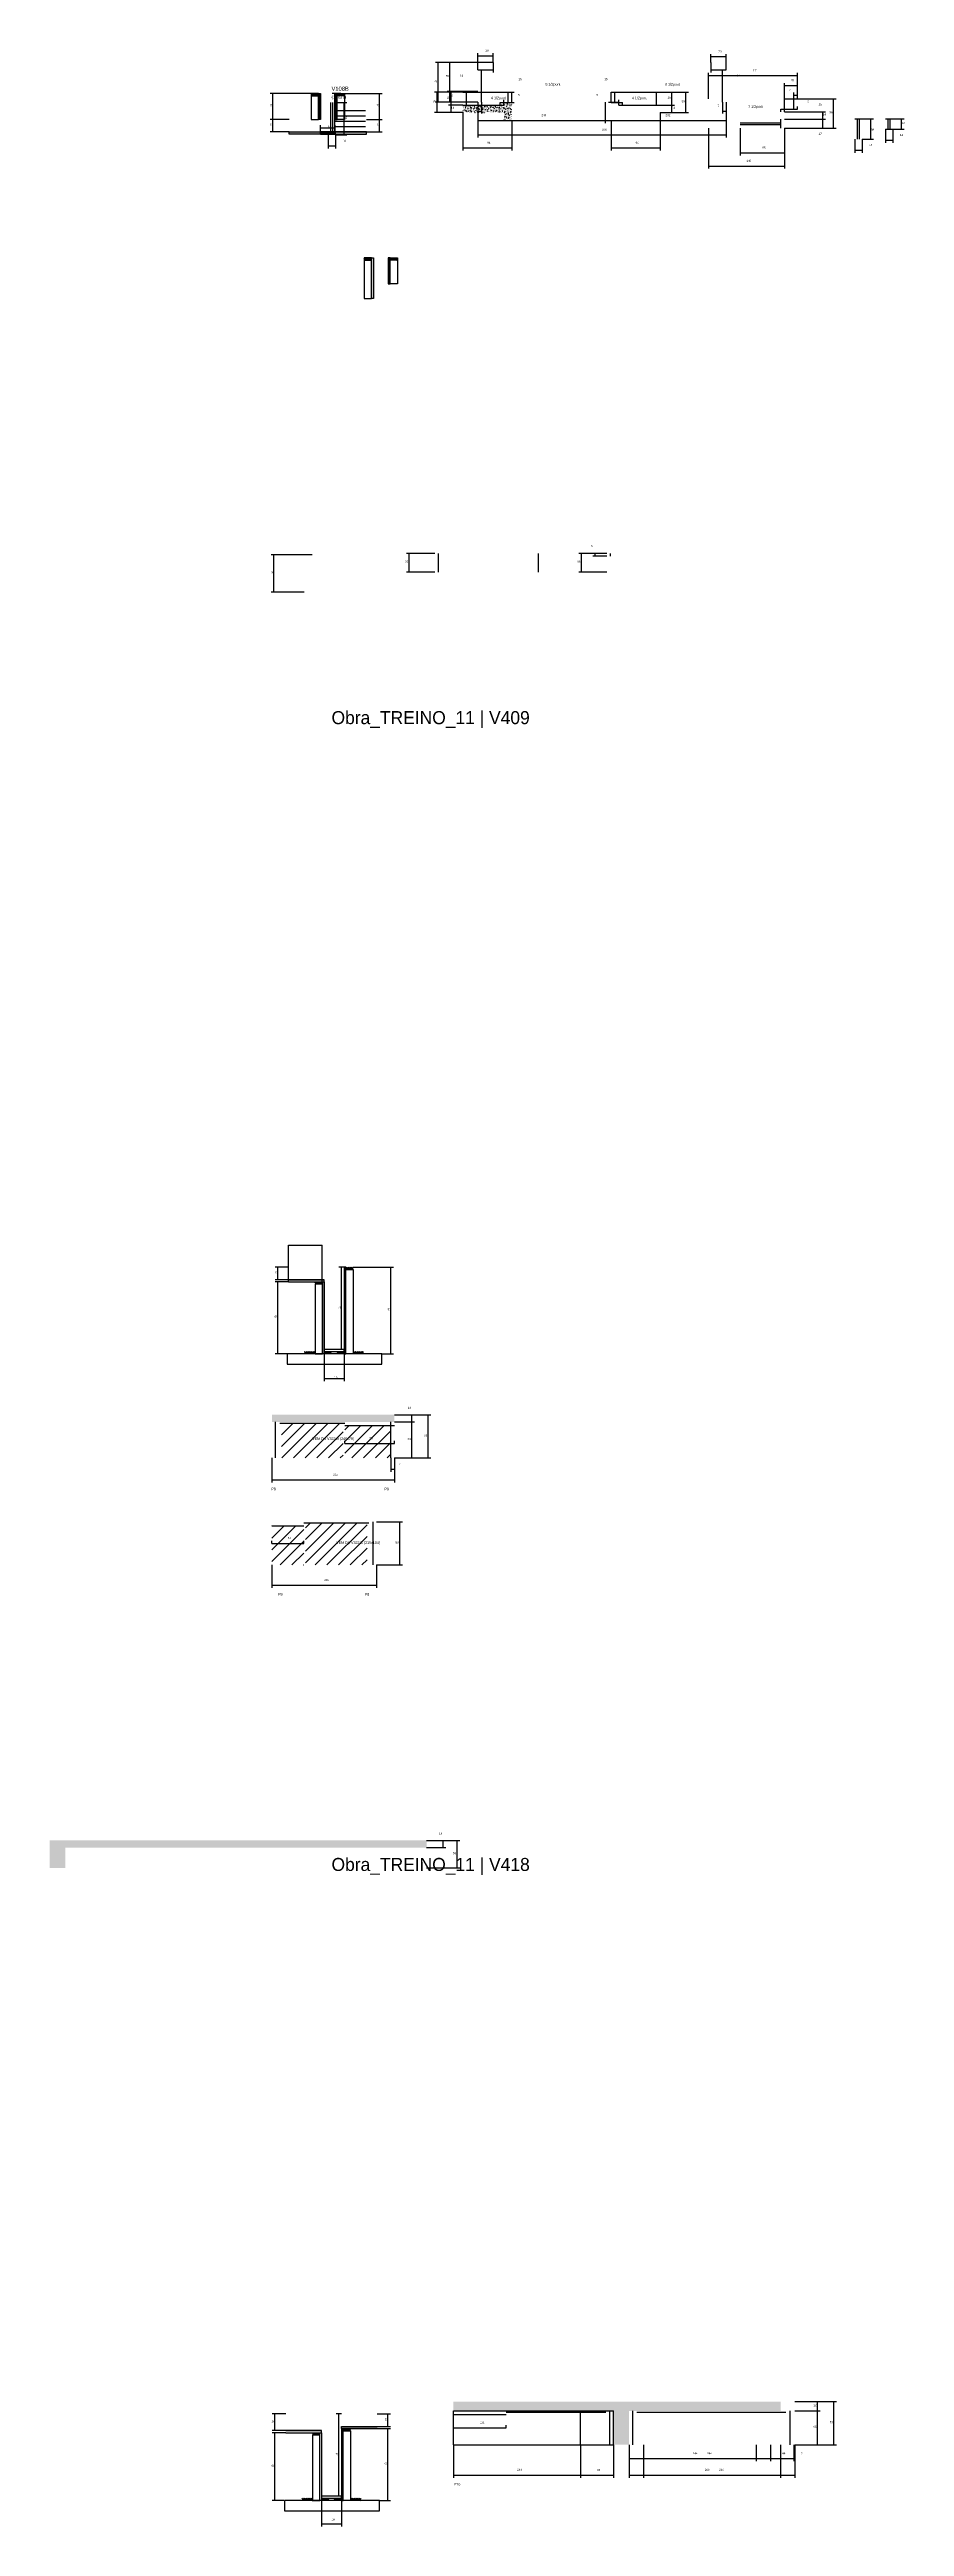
# Model space of a CAD drawing. Header units: metres. Extents: x -2848 to 22762, y -49062 to 1016.
# Drawn here: x 4259 to 5899, y -48668 to -43916 of the extents above; entities that cross this region are included whole.
import ezdxf

# ---------------------------------------------------------------- set-up
doc = ezdxf.new("R2010")
doc.units = ezdxf.units.M
for name, color, linetype in [('COTA', 4, 'Continuous'), ('Cota Seção (2x)', 4, 'Continuous'), ('Hachura', 253, 'Continuous'), ('LABEL_ID', 3, 'Continuous'), ('Madeira', 126, 'Continuous'), ('NOMENCLATURA', 7, 'Continuous'), ('Painéis', 200, 'Continuous'), ('SARR_2.2x10', 40, 'Continuous'), ('SARR_2.2x7', 40, 'Continuous'), ('SARR_3.5x7', 81, 'Continuous'), ('SARR_EDITAR', 141, 'Continuous'), ('Texto Seção', 7, 'Continuous')]:
    doc.layers.add(name, color=color, linetype=linetype)

msp = doc.modelspace()

# ---------------------------------------------------------------- hatches: boundary and pattern name
at = {"layer": 'COTA'}
h = msp.add_hatch(dxfattribs=at)
h.set_pattern_fill('AR-CONC', scale=0.03)
h.paths.add_polyline_path([(5145.7, -44053.5), (5145.7, -44017.5), (5130.7, -44017.5), (5130.7, -44022.5), (5051.7, -44022.5), (5051.7, -44036.5), (5130.7, -44036.5), (5130.7, -44053.5)])
h = msp.add_hatch(dxfattribs=at)
h.set_pattern_fill('AR-CONC', scale=0.03)
h.paths.add_polyline_path([(4920.6, -46548.7), (4920.6, -46534.7), (4685.6, -46534.7), (4685.6, -46548.7)])
h = msp.add_hatch(dxfattribs=at)
h.set_pattern_fill('AR-CONC', scale=0.03)
h.paths.add_polyline_path([(4259, -47404.3), (4289, -47404.3), (4289, -47365.3), (4982.5, -47365.3), (4982.5, -47351.3), (4259, -47351.3)])
h = msp.add_hatch(dxfattribs=at)
h.set_pattern_fill('AR-CONC', scale=0.03)
h.paths.add_polyline_path([(5341, -48510.9), (5371, -48510.9), (5371, -48445.9), (5661.5, -48445.9), (5661.5, -48427.9), (5034, -48427.9), (5034, -48445.9), (5341, -48445.9)])
at = {"layer": 'Hachura'}
h = msp.add_hatch(dxfattribs=at)
h.set_pattern_fill('ANSI31', scale=0.5)
h.paths.add_polyline_path([(4774.8, -44004.4), (4774.8, -44000), (4774.8, -44000), (4760.8, -44000), (4760.8, -44000), (4760.8, -44004.4), (4760.8, -44004.4), (4774.8, -44004.4)])
h = msp.add_hatch(color=8, dxfattribs=at)
h.dxf.hatch_style = 1
h.paths.add_polyline_path([(4778.8, -44000), (4774.8, -44000), (4774.8, -44050), (4778.8, -44050)])
h = msp.add_hatch(color=8, dxfattribs=at)
h.dxf.hatch_style = 1
h.paths.add_polyline_path([(4810.8, -44000), (4806.8, -44000), (4806.8, -44050), (4810.8, -44050)])
h = msp.add_hatch(dxfattribs=at)
h.set_pattern_fill('ANSI31', scale=0.5)
h.paths.add_polyline_path([(4810.8, -44004.4), (4810.8, -44000), (4810.8, -44000), (4824.8, -44000), (4824.8, -44000), (4824.8, -44004.4), (4824.8, -44004.4), (4810.8, -44004.4)])
h = msp.add_hatch(color=8, dxfattribs=at)
h.dxf.hatch_style = 1
h.paths.add_polyline_path([(4718.8, -44078), (4718.8, -44074), (4718.8, -44074), (4778.8, -44074), (4778.8, -44074), (4778.8, -44078), (4778.8, -44078), (4718.8, -44078)])
h = msp.add_hatch(color=8, dxfattribs=at)
h.dxf.hatch_style = 1
h.paths.add_polyline_path([(4806.8, -44078), (4806.8, -44074), (4806.8, -44074), (4778.8, -44074), (4778.8, -44074), (4778.8, -44078), (4778.8, -44078), (4806.8, -44078)])
h = msp.add_hatch(color=8, dxfattribs=at)
h.dxf.hatch_style = 1
h.paths.add_polyline_path([(4866.8, -44078), (4866.8, -44074), (4866.8, -44074), (4806.8, -44074), (4806.8, -44074), (4806.8, -44078), (4806.8, -44078), (4866.8, -44078)])
h = msp.add_hatch(dxfattribs=at)
h.set_pattern_fill('ANSI31', scale=0.5)
h.paths.add_polyline_path([(4876.5, -44319.9), (4876.5, -44315.5), (4876.5, -44315.5), (4862.5, -44315.5), (4862.5, -44315.5), (4862.5, -44319.9), (4862.5, -44319.9), (4876.5, -44319.9)])
h = msp.add_hatch(color=8, dxfattribs=at)
h.dxf.hatch_style = 1
h.paths.add_polyline_path([(4880.5, -44315.5), (4876.5, -44315.5), (4876.5, -44315.5), (4876.5, -44393.5), (4876.5, -44393.5), (4880.5, -44393.5), (4880.5, -44393.5), (4880.5, -44315.5)])
h = msp.add_hatch(color=8, dxfattribs=at)
h.dxf.hatch_style = 1
h.paths.add_polyline_path([(4912.5, -44315.5), (4908.5, -44315.5), (4908.5, -44365.5), (4912.5, -44365.5)])
h = msp.add_hatch(dxfattribs=at)
h.set_pattern_fill('ANSI31', scale=0.5)
h.paths.add_polyline_path([(4912.5, -44319.9), (4912.5, -44315.5), (4912.5, -44315.5), (4926.5, -44315.5), (4926.5, -44315.5), (4926.5, -44319.9), (4926.5, -44319.9), (4912.5, -44319.9)])
h = msp.add_hatch(dxfattribs=at)
h.set_pattern_fill('ANSI31', scale=5)
h.paths.add_polyline_path([(4822.1, -46617.7), (4822.1, -46550.9), (4704.1, -46550.9), (4704.1, -46617.7)])
h = msp.add_hatch(dxfattribs=at)
h.set_pattern_fill('ANSI31', scale=5)
h.paths.add_polyline_path([(4913.6, -46617.7), (4913.6, -46555.7), (4825.6, -46555.7), (4825.6, -46617.7)])
h = msp.add_hatch(dxfattribs=at)
h.set_pattern_fill('ANSI31', scale=5)
h.paths.add_polyline_path([(4746.6, -46823), (4746.6, -46748), (4685.6, -46748), (4685.6, -46823)])
h = msp.add_hatch(dxfattribs=at)
h.set_pattern_fill('ANSI31', scale=5)
h.paths.add_polyline_path([(4868.1, -46823), (4868.1, -46742.2), (4750.1, -46742.2), (4750.1, -46823)])
at = {"layer": 'SARR_2.2x10'}
h = msp.add_hatch(dxfattribs=at)
h.set_pattern_fill('ANSI31', scale=0.5)
h.paths.add_polyline_path([(4748.4, -46413.3), (4748.4, -46417.7), (4768.4, -46417.7), (4768.4, -46413.3)])
h = msp.add_hatch(dxfattribs=at)
h.set_pattern_fill('ANSI31', scale=0.5)
h.paths.add_polyline_path([(4841.6, -46413.3), (4841.6, -46417.7), (4861.6, -46417.7), (4861.6, -46413.3)])
h = msp.add_hatch(dxfattribs=at)
h.set_pattern_fill('ANSI31', scale=0.5)
h.paths.add_polyline_path([(4743.4, -48613.3), (4743.4, -48617.7), (4763.4, -48617.7), (4763.4, -48613.3)])
h = msp.add_hatch(dxfattribs=at)
h.set_pattern_fill('ANSI31', scale=0.5)
h.paths.add_polyline_path([(4836.6, -48613.3), (4836.6, -48617.7), (4856.6, -48617.7), (4856.6, -48613.3)])
at = {"layer": 'SARR_2.2x7'}
h = msp.add_hatch(dxfattribs=at)
h.set_pattern_fill('ANSI31', scale=0.5)
h.paths.add_polyline_path([(4782.4, -46279.7), (4782.4, -46284.1), (4768.4, -46284.1), (4768.4, -46279.7)])
h = msp.add_hatch(dxfattribs=at)
h.set_pattern_fill('ANSI31', scale=0.5)
h.paths.add_polyline_path([(4827.6, -46251.7), (4827.6, -46256.1), (4841.6, -46256.1), (4841.6, -46251.7)])
h = msp.add_hatch(dxfattribs=at)
h.set_pattern_fill('ANSI31', scale=0.5)
h.paths.add_polyline_path([(4800, -46417.7), (4800, -46413.3), (4800, -46413.3), (4786, -46413.3), (4786, -46413.3), (4786, -46417.7), (4786, -46417.7), (4800, -46417.7)])
h = msp.add_hatch(dxfattribs=at)
h.set_pattern_fill('ANSI31', scale=0.5)
h.paths.add_polyline_path([(4810, -46413.3), (4810, -46417.7), (4810, -46417.7), (4824, -46417.7), (4824, -46417.7), (4824, -46413.3), (4824, -46413.3), (4810, -46413.3)])
h = msp.add_hatch(dxfattribs=at)
h.set_pattern_fill('ANSI31', scale=0.5)
h.paths.add_polyline_path([(4777.4, -48487.7), (4777.4, -48492.1), (4763.4, -48492.1), (4763.4, -48487.7)])
h = msp.add_hatch(dxfattribs=at)
h.set_pattern_fill('ANSI31', scale=0.5)
h.paths.add_polyline_path([(4822.6, -48479.7), (4822.6, -48484.1), (4836.6, -48484.1), (4836.6, -48479.7)])
h = msp.add_hatch(dxfattribs=at)
h.set_pattern_fill('ANSI31', scale=0.5)
h.paths.add_polyline_path([(4795, -48617.7), (4795, -48613.3), (4795, -48613.3), (4781, -48613.3), (4781, -48613.3), (4781, -48617.7), (4781, -48617.7), (4795, -48617.7)])
h = msp.add_hatch(dxfattribs=at)
h.set_pattern_fill('ANSI31', scale=0.5)
h.paths.add_polyline_path([(4805, -48617.7), (4805, -48613.3), (4805, -48613.3), (4819, -48613.3), (4819, -48613.3), (4819, -48617.7), (4819, -48617.7), (4805, -48617.7)])

# ---------------------------------------------------------------- linework, layer by layer
at = {"layer": 'COTA'}
for p, q in [((5109.9, -43940.6), (4999.6, -43940.6)), ((5004.6, -44016.6), (5004.6, -43940.6)), ((5109.9, -43940.6), (5022, -43940.6)), ((5027, -43996.6), (5027, -43940.6)), ((5080.9, -43954.6), (5080.9, -43922.9)), ((5080.9, -43927.9), (5109.9, -43927.9)), ((5080.9, -43954.6), (5080.9, -43949.6)), ((5109.9, -43940.6), (5109.9, -43922.9)), ((5109.9, -43940.6), (5109.9, -43959.6)), ((5527.9, -43940.6), (5527.9, -43924.4)), ((5527.9, -43929.4), (5556.9, -43929.4)), ((5527.9, -43940.6), (5527.9, -43959.6)), ((5556.9, -43954.6), (5556.9, -43924.4)), ((5556.9, -43954.6), (5556.9, -43949.6)), ((4760.8, -44000), (4682.3, -44000)), ((4687.3, -44050), (4687.3, -44000)), ((4824.8, -44000), (4897.1, -44000)), ((4892.1, -44050), (4892.1, -44000)), ((5051.7, -43997.5), (4997.5, -43997.5)), ((5002.5, -44036.5), (5002.5, -43997.5)), ((5080.9, -43996.6), (5022, -43996.6)), ((5080.9, -43996.6), (5022, -43996.6)), ((5051.7, -43997.5), (5024.3, -43997.5)), ((5027, -44016.6), (5027, -43996.6)), ((5029.3, -44022.5), (5029.3, -43997.5)), ((5080.9, -43954.6), (5109.9, -43954.6)), ((5145.7, -44017.5), (5145.7, -43997.5)), ((5145.7, -43997.5), (5150.7, -43997.5)), ((5336.5, -44017.5), (5336.5, -43997.5)), ((5336.5, -43997.5), (5341.5, -43997.5)), ((5430.5, -43997.5), (5457.9, -43997.5)), ((5430.5, -43997.5), (5484.7, -43997.5)), ((5452.9, -44022.5), (5452.9, -43997.5)), ((5479.7, -44036.5), (5479.7, -43997.5)), ((5523, -44010.4), (5523, -43960.8)), ((5523, -43965.8), (5694, -43965.8)), ((5527.9, -43954.6), (5556.9, -43954.6)), ((5669, -44030.4), (5669, -43980.1)), ((5669, -43985.1), (5694, -43985.1)), ((5687, -44010.4), (5687, -43998.4)), ((5694, -44010.4), (5694, -43960.8)), ((5694, -44010.4), (5694, -43980.1)), ((5694, -44010.4), (5694, -43998.4)), ((4807.6, -44017.4), (4829.1, -44017.4)), ((4824.1, -44079.4), (4824.1, -44017.4)), ((5051.7, -44036.5), (4997.5, -44036.5)), ((5080.9, -44016.6), (4999.6, -44016.6)), ((5080.9, -44016.6), (5022, -44016.6)), ((5051.7, -44022.5), (5024.3, -44022.5)), ((5051.7, -44022.5), (5024.3, -44022.5)), ((5051.7, -44036.5), (5024.3, -44036.5)), ((5029.3, -44036.5), (5029.3, -44022.5)), ((5051.7, -44036.5), (5051.7, -44109.4)), ((5080.9, -44016.6), (5080.9, -44056.8)), ((5080.9, -44016.6), (5080.9, -44084.5)), ((5080.9, -44016.6), (5080.9, -44038.8)), ((5080.9, -44033.8), (5087.9, -44033.8)), ((5087.9, -44016.6), (5087.9, -44038.8)), ((5130.7, -44022.5), (5130.7, -44012.5)), ((5130.7, -44017.5), (5145.7, -44017.5)), ((5130.7, -44017.5), (5150.7, -44017.5)), ((5145.7, -44017.5), (5145.7, -44012.5)), ((5324.9, -44016.6), (5324.9, -44056.8)), ((5324.9, -44016.6), (5324.9, -44056.8)), ((5351.5, -44017.5), (5331.5, -44017.5)), ((5336.5, -44017.5), (5336.5, -44012.5)), ((5336.5, -44017.5), (5351.5, -44017.5)), ((5351.5, -44022.5), (5351.5, -44012.5)), ((5430.5, -44022.5), (5457.9, -44022.5)), ((5430.5, -44022.5), (5457.9, -44022.5)), ((5430.5, -44036.5), (5457.9, -44036.5)), ((5430.5, -44036.5), (5484.7, -44036.5)), ((5430.5, -44036.5), (5430.5, -44109.4)), ((5452.9, -44036.5), (5452.9, -44022.5)), ((5549.9, -44016.6), (5549.9, -44038.8)), ((5549.9, -44033.8), (5556.9, -44033.8)), ((5556.9, -44016.6), (5556.9, -44084.5)), ((5556.9, -44016.6), (5556.9, -44056.8)), ((5556.9, -44016.6), (5556.9, -44038.8)), ((5669, -44035.4), (5669, -44005.4)), ((5669, -44010.4), (5694, -44010.4)), ((5669, -44035.4), (5669, -44025.4)), ((5669, -44030.4), (5694, -44030.4)), ((5669, -44035.4), (5747.5, -44035.4)), ((5687, -44003.4), (5694, -44003.4)), ((5694, -44010.4), (5694, -44005.4)), ((5694, -44010.4), (5768.4, -44010.4)), ((5694, -44030.4), (5694, -44025.4)), ((5742.5, -44049.4), (5742.5, -44035.4)), ((5763.4, -44066.4), (5763.4, -44010.4)), ((4718.8, -44050), (4682.3, -44050)), ((4718.8, -44050), (4682.3, -44050)), ((4718.8, -44074), (4682.3, -44074)), ((4687.3, -44074), (4687.3, -44050)), ((4793.6, -44079.4), (4793.6, -44105.7)), ((4807.6, -44079.4), (4829.1, -44079.4)), ((4807.6, -44079.4), (4807.6, -44105.7)), ((4866.8, -44050), (4897.1, -44050)), ((4866.8, -44050), (4897.1, -44050)), ((4866.8, -44074), (4897.1, -44074)), ((4892.1, -44074), (4892.1, -44050)), ((5080.9, -44051.8), (5324.9, -44051.8)), ((5080.9, -44079.5), (5556.9, -44079.5)), ((5145.7, -44053.5), (5145.7, -44109.4)), ((5324.9, -44051.8), (5556.9, -44051.8)), ((5336.5, -44053.5), (5336.5, -44109.4)), ((5523, -44066.4), (5523, -44144.3)), ((5584, -44066.4), (5584, -44119.2)), ((5669, -44049.4), (5747.5, -44049.4)), ((5669, -44049.4), (5747.5, -44049.4)), ((5669, -44066.4), (5669, -44119.2)), ((5669, -44066.4), (5669, -44144.3)), ((5669, -44066.4), (5747.5, -44066.4)), ((5669, -44066.4), (5768.4, -44066.4)), ((5742.5, -44066.4), (5742.5, -44049.4)), ((5804.1, -44087.6), (5804.1, -44113.8)), ((5818.1, -44048.6), (5839.7, -44048.6)), ((5818.1, -44087.6), (5839.7, -44087.6)), ((5818.1, -44087.6), (5818.1, -44113.8)), ((5834.7, -44087.6), (5834.7, -44048.6)), ((5863, -44068.6), (5863, -44094.8)), ((5863, -44089.8), (5877, -44089.8)), ((5877, -44048.6), (5898.5, -44048.6)), ((5877, -44068.6), (5898.5, -44068.6)), ((5877, -44068.6), (5877, -44094.8)), ((5893.5, -44068.6), (5893.5, -44048.6)), ((4793.6, -44100.7), (4807.6, -44100.7)), ((5051.7, -44104.4), (5145.7, -44104.4)), ((5336.5, -44104.4), (5430.5, -44104.4)), ((5523, -44139.3), (5669, -44139.3)), ((5584, -44114.2), (5669, -44114.2)), ((5804.1, -44108.8), (5818.1, -44108.8)), ((4762.9, -44885), (4684.4, -44885)), ((4689.4, -44957), (4689.4, -44885)), ((4998.3, -44882.5), (4944.1, -44882.5)), ((4949.1, -44918.5), (4949.1, -44882.5)), ((5328.5, -44882.5), (5274.3, -44882.5)), ((5279.3, -44918.5), (5279.3, -44882.5)), ((5328.5, -44882.5), (5301.1, -44882.5)), ((5328.5, -44887.5), (5301.1, -44887.5)), ((5306.1, -44887.5), (5306.1, -44882.5)), ((4998.3, -44918.5), (4944.1, -44918.5)), ((5328.5, -44918.5), (5274.3, -44918.5)), ((4747.3, -44957), (4684.4, -44957)), ((4717.3, -46251.7), (4691.9, -46251.7)), ((4717.3, -46275.7), (4691.9, -46275.7)), ((4717.3, -46279.7), (4691.9, -46279.7)), ((4696.9, -46275.7), (4696.9, -46251.7)), ((4696.9, -46417.7), (4696.9, -46279.7)), ((4824, -46251.7), (4813.9, -46251.7)), ((4818.9, -46409.7), (4818.9, -46251.7)), ((4841.6, -46251.7), (4918.9, -46251.7)), ((4913.9, -46417.7), (4913.9, -46251.7)), ((4714.9, -46417.7), (4691.9, -46417.7)), ((4786, -46417.7), (4786, -46470.2)), ((4824, -46409.7), (4813.9, -46409.7)), ((4824, -46417.7), (4824, -46470.2)), ((4896.8, -46417.7), (4918.9, -46417.7)), ((4786, -46465.2), (4824, -46465.2)), ((4920.6, -46534.7), (4959.2, -46534.7)), ((4920.6, -46534.7), (4990.7, -46534.7)), ((4920.6, -46548.7), (4959.2, -46548.7)), ((4920.6, -46548.7), (4959.2, -46548.7)), ((4954.2, -46548.7), (4954.2, -46534.7)), ((4954.2, -46617.7), (4954.2, -46548.7)), ((4985.7, -46617.7), (4985.7, -46534.7)), ((4825.6, -46589.9), (4825.6, -46584.9)), ((4825.6, -46589.9), (4920.6, -46589.9)), ((4920.6, -46589.9), (4920.6, -46584.9)), ((4685.6, -46617.7), (4685.6, -46664.8)), ((4685.6, -46659.8), (4920.6, -46659.8)), ((4913.6, -46617.7), (4913.6, -46644.2)), ((4913.6, -46639.2), (4920.6, -46639.2)), ((4920.6, -46617.7), (4920.6, -46664.8)), ((4920.6, -46617.7), (4959.2, -46617.7)), ((4920.6, -46617.7), (4990.7, -46617.7)), ((4920.6, -46617.7), (4920.6, -46644.2)), ((4886.6, -46740), (4936.1, -46740)), ((4931.1, -46823), (4931.1, -46740)), ((4685.6, -46781.5), (4685.6, -46776.5)), ((4685.6, -46781.5), (4746.6, -46781.5)), ((4746.6, -46781.5), (4746.6, -46776.5)), ((4685.6, -46823), (4685.6, -46866.9)), ((4886.6, -46823), (4886.6, -46866.9)), ((4886.6, -46823), (4936.1, -46823)), ((4685.6, -46861.9), (4886.6, -46861.9)), ((4982.5, -47351.3), (5019.4, -47351.3)), ((4982.5, -47351.3), (5046, -47351.3)), ((4982.5, -47365.3), (5019.4, -47365.3)), ((5014.4, -47365.3), (5014.4, -47351.3)), ((5041, -47404.3), (5041, -47351.3)), ((4982.5, -47404.3), (5046, -47404.3)), ((4712.3, -48451.7), (4686.1, -48451.7)), ((4691.1, -48483.7), (4691.1, -48451.7)), ((4819, -48451.7), (4808.9, -48451.7)), ((4813.9, -48609.7), (4813.9, -48451.7)), ((4887.7, -48451.7), (4913.1, -48451.7)), ((4908.1, -48475.7), (4908.1, -48451.7)), ((5688.9, -48427.9), (5737.6, -48427.9)), ((5688.9, -48427.9), (5769, -48427.9)), ((5688.9, -48445.9), (5737.6, -48445.9)), ((5688.9, -48445.9), (5737.6, -48445.9)), ((5732.6, -48445.9), (5732.6, -48427.9)), ((5732.6, -48510.9), (5732.6, -48445.9)), ((5764, -48510.9), (5764, -48427.9)), ((4712.3, -48483.7), (4686.1, -48483.7)), ((4712.3, -48487.7), (4686.1, -48487.7)), ((4691.1, -48617.7), (4691.1, -48487.7)), ((4887.7, -48475.7), (4913.1, -48475.7)), ((4887.7, -48479.7), (4913.1, -48479.7)), ((4908.1, -48617.7), (4908.1, -48479.7)), ((5034, -48478.4), (5034, -48473.4)), ((5034, -48478.4), (5135, -48478.4)), ((5034, -48510.9), (5034, -48574)), ((5135, -48478.4), (5135, -48473.4)), ((5278, -48510.9), (5278, -48574)), ((5278, -48510.9), (5278, -48574)), ((5341, -48510.9), (5341, -48574)), ((5371, -48510.9), (5371, -48574)), ((5371, -48510.9), (5371, -48542.4)), ((5398.4, -48510.9), (5398.4, -48574)), ((5398.4, -48510.9), (5398.4, -48542.4)), ((5615, -48510.9), (5615, -48542.4)), ((5642.4, -48510.9), (5642.4, -48542.4)), ((5642.4, -48510.9), (5642.4, -48542.4)), ((5661.5, -48510.9), (5661.5, -48574)), ((5686.9, -48510.9), (5686.9, -48542.4)), ((5686.9, -48510.9), (5686.9, -48542.4)), ((5688.9, -48510.9), (5688.9, -48574)), ((5688.9, -48510.9), (5688.9, -48542.4)), ((5688.9, -48510.9), (5737.6, -48510.9)), ((5688.9, -48510.9), (5769, -48510.9)), ((5371, -48537.4), (5615, -48537.4)), ((5398.4, -48537.4), (5642.4, -48537.4)), ((5642.4, -48537.4), (5686.9, -48537.4)), ((5686.9, -48537.4), (5688.9, -48537.4)), ((5034, -48569), (5278, -48569)), ((5278, -48569), (5341, -48569)), ((5371, -48569), (5661.5, -48569)), ((5398.4, -48569), (5688.9, -48569)), ((4708.2, -48617.7), (4686.1, -48617.7)), ((4781, -48617.7), (4781, -48667.5)), ((4819, -48609.7), (4808.9, -48609.7)), ((4819, -48617.7), (4819, -48667.5)), ((4891.8, -48617.7), (4913.1, -48617.7)), ((4781, -48662.5), (4819, -48662.5))]:
    msp.add_line(p, q, dxfattribs=at)
at = {"layer": 'Cota Seção (2x)'}
for p, q in [((4817.8, -44000), (4801.3, -44000)), ((4806.3, -44074), (4806.3, -44000)), ((4778.8, -44074), (4778.8, -44061)), ((4778.8, -44066), (4806.8, -44066)), ((4817.8, -44074), (4801.3, -44074)), ((4806.8, -44074), (4806.8, -44061))]:
    msp.add_line(p, q, dxfattribs=at)
at = {"layer": 'Madeira'}
for points in [[(4774.8, -44004.4), (4774.8, -44000), (4760.8, -44000), (4760.8, -44004.4)], [(4774.8, -44000), (4760.8, -44000), (4760.8, -44050), (4774.8, -44050)], [(4810.8, -44004.4), (4810.8, -44000), (4824.8, -44000), (4824.8, -44004.4)], [(4810.8, -44000), (4824.8, -44000), (4824.8, -44050), (4810.8, -44050)], [(4876.5, -44319.9), (4876.5, -44315.5), (4862.5, -44315.5), (4862.5, -44319.9)], [(4876.5, -44315.5), (4862.5, -44315.5), (4862.5, -44393.5), (4876.5, -44393.5)], [(4912.5, -44319.9), (4912.5, -44315.5), (4926.5, -44315.5), (4926.5, -44319.9)], [(4912.5, -44315.5), (4926.5, -44315.5), (4926.5, -44365.5), (4912.5, -44365.5)], [(4714.9, -46437.7), (4896.8, -46437.7), (4896.8, -46417.7), (4714.9, -46417.7)], [(4710, -48637.7), (4891.9, -48637.7), (4891.9, -48617.7), (4710, -48617.7)]]:
    msp.add_lwpolyline(points, close=True, dxfattribs=at)
at = {"layer": 'Painéis'}
for p, q in [((4778.8, -44050), (4778.8, -44000)), ((4806.8, -44050), (4806.8, -44000)), ((5051.7, -43997.5), (5145.7, -43997.5)), ((5336.5, -43997.5), (5430.5, -43997.5)), ((5051.7, -44022.5), (5130.7, -44022.5)), ((5130.7, -44017.5), (5145.7, -44017.5)), ((5336.5, -44017.5), (5351.5, -44017.5)), ((5351.5, -44022.5), (5430.5, -44022.5)), ((5669, -44030.4), (5694, -44030.4)), ((4718.8, -44074), (4778.8, -44074)), ((4718.8, -44078), (4718.8, -44074)), ((4778.8, -44074), (4806.8, -44074)), ((4778.8, -44078), (4778.8, -44074)), ((4806.8, -44074), (4866.8, -44074)), ((4806.8, -44078), (4806.8, -44074)), ((4866.8, -44078), (4866.8, -44074)), ((5804.1, -44048.6), (5818.1, -44048.6)), ((5863, -44048.6), (5877, -44048.6)), ((5863, -44068.6), (5877, -44068.6)), ((4717.3, -46209.7), (4781.9, -46209.7)), ((4717.3, -46279.7), (4717.3, -46209.7)), ((4781.9, -46279.7), (4781.9, -46209.7)), ((4717.3, -46275.7), (4786, -46275.7)), ((4717.3, -46279.7), (4786, -46279.7)), ((4717.3, -46279.7), (4781.9, -46279.7)), ((4782.4, -46417.7), (4782.4, -46279.7)), ((4786, -46279.7), (4786, -46275.7)), ((4786, -46417.7), (4786, -46279.7)), ((5034, -48445.9), (5341, -48445.9)), ((5034, -48510.9), (5034, -48445.9)), ((5278, -48510.9), (5278, -48445.9)), ((5341, -48510.9), (5341, -48445.9)), ((4712.3, -48483.7), (4781, -48483.7)), ((4712.3, -48487.7), (4781, -48487.7)), ((4819, -48475.7), (4887.7, -48475.7)), ((4819, -48479.7), (4887.7, -48479.7)), ((5034, -48510.9), (5341, -48510.9))]:
    msp.add_line(p, q, dxfattribs=at)
for points in [[(4774.8, -44000), (4778.8, -44000), (4778.8, -44050), (4774.8, -44050)], [(4810.8, -44000), (4806.8, -44000), (4806.8, -44050), (4810.8, -44050)], [(4718.8, -44078), (4718.8, -44074), (4778.8, -44074), (4778.8, -44078)], [(4806.8, -44078), (4806.8, -44074), (4778.8, -44074), (4778.8, -44078)], [(4866.8, -44078), (4866.8, -44074), (4806.8, -44074), (4806.8, -44078)], [(4876.5, -44315.5), (4880.5, -44315.5), (4880.5, -44393.5), (4876.5, -44393.5)], [(4912.5, -44315.5), (4908.5, -44315.5), (4908.5, -44365.5), (4912.5, -44365.5)], [(4782.4, -46417.7), (4782.4, -46279.7), (4786, -46279.7), (4786, -46417.7)], [(4827.6, -46417.7), (4827.6, -46251.7), (4824, -46251.7), (4824, -46417.7)], [(4824, -46409.7), (4786, -46409.7), (4786, -46413.3), (4824, -46413.3)], [(4777.4, -48617.7), (4777.4, -48487.7), (4781, -48487.7), (4781, -48617.7)], [(4822.6, -48617.7), (4822.6, -48479.7), (4819, -48479.7), (4819, -48617.7)], [(4819, -48609.7), (4781, -48609.7), (4781, -48613.3), (4819, -48613.3)]]:
    msp.add_lwpolyline(points, close=True, dxfattribs=at)
for points in [[(4717.3, -46279.7), (4786, -46279.7), (4786, -46275.7), (4717.3, -46275.7)], [(4712.3, -48487.7), (4781, -48487.7), (4781, -48483.7), (4712.3, -48483.7)], [(4887.7, -48479.7), (4819, -48479.7), (4819, -48475.7), (4887.7, -48475.7)]]:
    msp.add_lwpolyline(points, dxfattribs=at)
at = {"layer": 'SARR_2.2x7'}
for p, q in [((5058.7, -44022.5), (5058.7, -43997.5)), ((5087.9, -44016.6), (5087.9, -43954.6)), ((5138.7, -44017.5), (5138.7, -43997.5)), ((5343.5, -44017.5), (5343.5, -43997.5)), ((5423.5, -44022.5), (5423.5, -43997.5)), ((5549.9, -44016.6), (5549.9, -43954.6)), ((4807.5, -44032.8), (4865.5, -44032.8)), ((4807.5, -44043.1), (4865.5, -44043.1)), ((5123.7, -44022.5), (5123.7, -44017.5)), ((5123.7, -44017.5), (5130.7, -44017.5)), ((5351.5, -44017.5), (5358.5, -44017.5)), ((5358.5, -44022.5), (5358.5, -44017.5)), ((5662, -44035.4), (5662, -44030.4)), ((5662, -44030.4), (5669, -44030.4)), ((5687, -44030.4), (5687, -44010.4)), ((4807.5, -44053.4), (4865.5, -44053.4)), ((4807.5, -44063.7), (4865.5, -44063.7)), ((5584, -44056.4), (5662, -44056.4)), ((5584, -44059.4), (5662, -44059.4)), ((5662, -44066.4), (5662, -44049.4)), ((5005.3, -44918.5), (5005.3, -44882.5)), ((5197.3, -44918.5), (5197.3, -44882.5)), ((5335.5, -44887.5), (5335.5, -44882.5)), ((4692.6, -46617.7), (4692.6, -46548.7)), ((4700.6, -46550.9), (4825.6, -46550.9)), ((4825.6, -46555.7), (4920.6, -46555.7)), ((4913.6, -46617.7), (4913.6, -46548.7)), ((4685.6, -46748), (4746.6, -46748)), ((4746.6, -46742.2), (4871.6, -46742.2)), ((4879.6, -46823), (4879.6, -46740)), ((5034, -48452.9), (5135, -48452.9)), ((5135, -48448.1), (5278, -48448.1)), ((5278, -48448.1), (5326, -48448.1)), ((5334, -48510.9), (5334, -48445.9)), ((5378, -48510.9), (5378, -48445.9)), ((5386, -48448.1), (5644.5, -48448.1)), ((5413.4, -48448.1), (5671.9, -48448.1)), ((5679.9, -48510.9), (5679.9, -48445.9))]:
    msp.add_line(p, q, dxfattribs=at)
at = {"layer": 'SARR_3.5x7'}
for points in [[(4827.6, -46256.1), (4841.6, -46256.1), (4841.6, -46417.7), (4827.6, -46417.7)], [(4782.4, -46284.1), (4768.4, -46284.1), (4768.4, -46417.7), (4782.4, -46417.7)], [(4777.4, -48492.1), (4763.4, -48492.1), (4763.4, -48617.7), (4777.4, -48617.7)], [(4822.6, -48484.1), (4836.6, -48484.1), (4836.6, -48617.7), (4822.6, -48617.7)]]:
    msp.add_lwpolyline(points, close=True, dxfattribs=at)
at = {"layer": 'SARR_EDITAR'}
for p, q in [((4798.6, -44079.4), (4798.6, -44017.4)), ((4802.6, -44079.4), (4802.6, -44017.4)), ((5809.1, -44087.6), (5809.1, -44048.6)), ((5813.1, -44087.6), (5813.1, -44048.6)), ((5868, -44068.6), (5868, -44048.6)), ((5872, -44068.6), (5872, -44048.6))]:
    msp.add_line(p, q, dxfattribs=at)

# ---------------------------------------------------------------- texts
at = {"layer": 'COTA'}
for s, p in [('29', (5095.4, -43919.9)), ('29', (5542.4, -43921.4)), ('76', (4996.6, -43978.6)), ('56', (5019, -43968.6)), ('14', (5046.5, -43968)), ('15', (5158.8, -43974.7)), ('15', (5323.4, -43974.7)), ('14', (5577.2, -43968)), ('171', (5608.5, -43957.8)), ('7', (5677.6, -43995.4)), ('25', (5681.5, -43977.1)), ('25', (4681.8, -44025)), ('62', (4824.1, -44048.4)), ('25', (4886.6, -44025)), ('39', (4994.5, -44017)), ('25', (5021.3, -44010)), ('20', (5027, -44006.6)), ('14', (5029.3, -44029.5)), ('7', (5097.2, -44025.8)), ('5', (5158, -44005.1)), ('244', (5202.9, -44043.8)), ('5', (5308.2, -44005.1)), ('232', (5440.9, -44043.8)), ('25', (5444.9, -44010)), ('14', (5452.9, -44029.5)), ('39', (5471.7, -44017)), ('7', (5540.5, -44025.8)), ('5', (5713, -44018)), ('25', (5734.5, -44022.9)), ('14', (5742.5, -44042.4)), ('56', (5755.4, -44038.4)), ('12', (4681.8, -44062)), ('14', (4821, -44092.7)), ('12', (4886.6, -44062)), ('94', (5098.7, -44096.4)), ('476', (5318.9, -44071.5)), ('94', (5383.5, -44096.4)), ('17', (5734.5, -44079.5)), ('39', (5834.7, -44071.6)), ('14', (5890.4, -44081.8)), ('20', (5893.5, -44058.6)), ('146', (5596, -44131.3)), ('85', (5626.5, -44106.2)), ('14', (5831.5, -44100.8)), ('36', (4941.1, -44900.5)), ('36', (5271.3, -44900.5)), ('5', (5298.1, -44870.2)), ('36', (4683.9, -44921)), ('12', (4690.9, -46263.7)), ('79', (4812.8, -46330.7)), ('69', (4690.8, -46348.7)), ('83', (4907.7, -46334.7)), ('19', (4805, -46465.2)), ('14', (4946.2, -46523.6)), ('95', (4873.1, -46581.7)), ('69', (4946.1, -46583.2)), ('83', (4977.5, -46576.2)), ('235', (4803.1, -46651.6)), ('7', (4929.4, -46631.1)), ('61', (4716.1, -46773.4)), ('83', (4922.8, -46781.5)), ('201', (4786.1, -46853.8)), ('14', (5006.4, -47340.3)), ('53', (5032.8, -47377.8)), ('16', (4685, -48467.7)), ('12', (4902, -48463.7)), ('101', (5084.5, -48470.3)), ('18', (5724.5, -48436.9)), ('83', (5755.8, -48469.4)), ('65', (5724.4, -48478.4)), ('65', (4685, -48552.7)), ('79', (4807.8, -48530.7)), ('69', (4901.9, -48548.7)), ('244', (5156, -48560.9)), ('63', (5309.5, -48561.3)), ('244', (5493, -48529.3)), ('290', (5516.2, -48560.9)), ('244', (5520.4, -48529.3)), ('290', (5543.6, -48560.9)), ('44', (5664.6, -48529.3)), ('2', (5700.9, -48529.4)), ('19', (4800, -48656.4))]:
    msp.add_text(s, height=4, dxfattribs=at).set_placement(p)
at = {"layer": 'Cota Seção (2x)'}
for s, p in [('37', (4806.3, -44029.9)), ('14', (4793, -44066))]:
    msp.add_text(s, height=4, dxfattribs=at).set_placement(p)
at = {"layer": 'LABEL_ID'}
for s, p in [('Obra_TREINO_11 | V409', (4800, -45210)), ('Obra_TREINO_11 | V418', (4800, -47410))]:
    msp.add_text(s, height=25, dxfattribs=at).set_placement(p)
at = {"layer": 'NOMENCLATURA'}
for s, p in [('8 1/2pont', (5210.4, -43984.9)), ('8 1/2pont', (5439.7, -43984.9)), ('4 1/2pont', (5105.9, -44011.1)), ('4 1/2pont', (5376.3, -44011.1)), ('7 1/2pont', (5599.4, -44027.7)), ('P8', (4684.5, -46679.7)), ('P9', (4901.5, -46679.7)), ('P9', (4697.6, -46881.8)), ('P8', (4864.1, -46881.8)), ('P16', (5035, -48588.9))]:
    msp.add_text(s, height=5, dxfattribs=at).set_placement(p)
at = {"layer": 'Texto Seção'}
for s, height, p in [('V108B', 8, (4800, -43995)), ('(14x37)', 6, (4800, -44010)), ('VEM DA V322.B^J(246x79)', 5, (4763.1, -46583.2)), ('VEM DA V322.B^J(215x104)', 5, (4809.1, -46782.6))]:
    msp.add_text(s, height=height, dxfattribs=at).set_placement(p)

doc.saveas('drawing.dxf')
